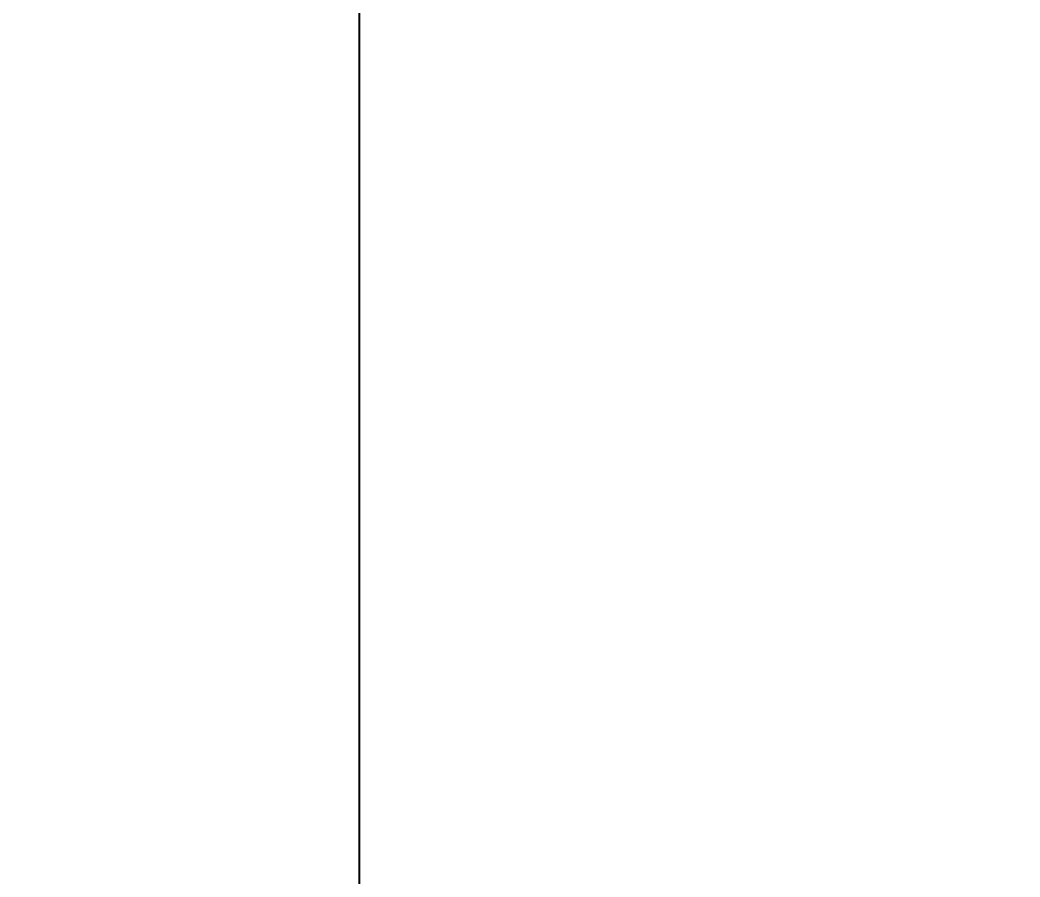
# Model space of a CAD drawing. Header units: inches. Extents: x 130993 to 274375, y -5108 to 103559.
# Drawn here: x 141584.7 to 141699.7, y 50617.9 to 50716.5 of the extents above; entities that cross this region are included whole.
import ezdxf

# ---------------------------------------------------------------- set-up
doc = ezdxf.new("R2010")
doc.units = ezdxf.units.IN
doc.header["$MEASUREMENT"] = 0
doc.header["$PDMODE"] = 2
doc.header["$PDSIZE"] = -3
for name, color, linetype, lineweight in [('DIM', 5, 'Continuous', 9), ('DIMENSION', 142, 'Continuous', 20), ('HATCH', 9, 'Continuous', 9)]:
    doc.layers.add(name, color=color, linetype=linetype, lineweight=lineweight)
doc.layers.add('ELEVATION', color=7, linetype='Continuous')
doc.styles.add('ramon', font='arial.ttf', dxfattribs={"height": 7})
doc.styles.add('TAHOMA', font='tahoma.ttf', dxfattribs={"height": 9})
doc.dimstyles.new('1-4', dxfattribs={"dimscale": 0, "dimtxt": 8, "dimasz": 4, "dimexe": 3, "dimexo": 3, "dimgap": 2, "dimtad": 1, "dimdec": 0, "dimlfac": 0.5, "dimzin": 3, "dimdsep": 46, "dimlunit": 4, "dimtxsty": 'TAHOMA', "dimblk1": 'ARCHTICK', "dimblk2": 'ARCHTICK', "dimsah": 1, "dimcen": 0, "dimdle": 2, "dimclrd": 6, "dimclre": 6, "dimclrt": 7, "dimadec": 0, "dimazin": 0, "dimtfac": 0.333333, "dimtdec": 0, "dimtmove": 1, "dimatfit": 2, "dimfxl": 1, "dimtolj": 1, "dimtzin": 0, "dimlwd": -1, "dimlwe": -1, "dimarcsym": 0})
doc.dimstyles.new('s2', dxfattribs={"dimtxt": 6, "dimasz": 2, "dimexe": 6, "dimexo": 18, "dimgap": 1.9375, "dimtad": 1, "dimdec": 0, "dimlfac": 0.25, "dimzin": 3, "dimdsep": 46, "dimlunit": 4, "dimtxsty": 'ramon', "dimblk": 'dot 2', "dimcen": 0.09375, "dimse1": 1, "dimse2": 1, "dimclrd": 1, "dimclre": 1, "dimclrt": 256, "dimadec": 0, "dimazin": 0, "dimtfac": 0.75, "dimtdec": 0, "dimtix": 1, "dimtmove": 1, "dimatfit": 3, "dimldrblk": 'DOT', "dimfxl": 1, "dimtolj": 1, "dimtzin": 0, "dimlwd": 9, "dimlwe": 9, "dimarcsym": 0})

# ---------------------------------------------------------------- blocks, each defined once
blk = doc.blocks.new('_ArchTick')
at = {"color": 0, "linetype": 'ByBlock', "const_width": 0.15}
blk.add_lwpolyline([(-0.5, -0.5), (0.5, 0.5)], dxfattribs=at)
blk = doc.blocks.new('dot1')
at = {"layer": 'HATCH'}
h = blk.add_hatch(color=256, dxfattribs=at)
edge = h.paths.add_edge_path()
edge.add_arc((0, 0), 1, 0, 360)
for p, q in [((0, 3), (0, -3)), ((3, 0), (-3, 0))]:
    blk.add_line(p, q, dxfattribs=at)
blk.add_circle((0, 0), 1, dxfattribs=at)
blk = doc.blocks.new('dot 2')
at = {"layer": 'HATCH', "xscale": 0.5, "yscale": 0.5, "zscale": 0.5}
blk.add_blockref('dot1', (0, 0), dxfattribs=at)
blk = doc.blocks.new('*D2881')
at = {"layer": 'Defpoints', "color": 0, "ltscale": 50}
for p in [(136306.35, 50828.37), (136294.78, 50750.37), (136306.35, 50750.37)]:
    blk.add_point(p, dxfattribs=at)
at = {"layer": 'Defpoints', "color": 0}
for p in [(146842.44, 49743.66), (146860.44, 49743.66), (146860.44, 49727.55)]:
    blk.add_point(p, dxfattribs=at)
at = {"layer": 'DIM', "color": 6}
for p, q in [((146842.44, 49740.66), (146842.44, 49724.55)), ((146860.44, 49740.66), (146860.44, 49724.55)), ((146840.44, 49727.55), (146862.44, 49727.55))]:
    blk.add_line(p, q, dxfattribs=at)
at = {"layer": 'DIMENSION', "color": 1, "lineweight": 9, "ltscale": 50}
blk.add_line((136294.78, 50826.37), (136294.78, 50752.37), dxfattribs=at)
at = {"layer": 'DIM', "color": 6, "xscale": 4, "yscale": 4, "zscale": 4, "rotation": 180}
blk.add_blockref('_ArchTick', (146842.44, 49727.55), dxfattribs=at)
at = {"layer": 'DIM', "color": 6, "xscale": 4, "yscale": 4, "zscale": 4}
blk.add_blockref('_ArchTick', (146860.44, 49727.55), dxfattribs=at)
at = {"layer": 'DIMENSION', "color": 1, "lineweight": 9, "ltscale": 50, "xscale": 2, "yscale": 2, "zscale": 2}
for p, rotation in [((136294.78, 50828.37), 90), ((136294.78, 50750.37), 270)]:
    blk.add_blockref('dot 2', p, dxfattribs=dict(at, rotation=rotation))
at = {"layer": 'DIM', "color": 7, "insert": (146852.44, 49734.22), "char_height": 9, "attachment_point": 5, "style": 'TAHOMA'}
blk.add_mtext('\\A1;9"', dxfattribs=at)
at = {"layer": 'DIMENSION', "ltscale": 50, "insert": (136289.27, 50789.37), "char_height": 7, "attachment_point": 5, "rotation": 90, "style": 'ramon'}
blk.add_mtext('\\A1;1\'-8"', dxfattribs=at)
blk = doc.blocks.new('*D2882')
at = {"layer": 'Defpoints', "color": 0, "ltscale": 50}
for p in [(136306.35, 50842.25), (136306.35, 50823.77), (136378.35, 50823.77)]:
    blk.add_point(p, dxfattribs=at)
at = {"layer": 'Defpoints', "color": 0}
for p in [(146892.3, 49957.66), (146905.44, 49957.66), (146905.44, 49923.66)]:
    blk.add_point(p, dxfattribs=at)
at = {"layer": 'DIM', "color": 6}
for p, q in [((146892.3, 49921.66), (146892.3, 49959.66)), ((146902.44, 49957.66), (146889.3, 49957.66)), ((146902.44, 49923.66), (146889.3, 49923.66))]:
    blk.add_line(p, q, dxfattribs=at)
at = {"layer": 'DIMENSION', "color": 1, "lineweight": 9, "ltscale": 50}
blk.add_line((136376.35, 50842.25), (136308.35, 50842.25), dxfattribs=at)
at = {"layer": 'DIM', "color": 6, "xscale": 4, "yscale": 4, "zscale": 4}
for p, rotation in [((146892.3, 49957.66), 90), ((146892.3, 49923.66), 270)]:
    blk.add_blockref('_ArchTick', p, dxfattribs=dict(at, rotation=rotation))
at = {"layer": 'DIMENSION', "color": 1, "lineweight": 9, "ltscale": 50, "xscale": 2, "yscale": 2, "zscale": 2, "rotation": 180}
blk.add_blockref('dot 2', (136306.35, 50842.25), dxfattribs=at)
at = {"layer": 'DIMENSION', "color": 1, "lineweight": 9, "ltscale": 50, "xscale": 2, "yscale": 2, "zscale": 2}
blk.add_blockref('dot 2', (136378.35, 50842.25), dxfattribs=at)
at = {"layer": 'DIM', "color": 7, "insert": (146885.69, 49940.66), "char_height": 9, "attachment_point": 5, "rotation": 90, "style": 'TAHOMA'}
blk.add_mtext('\\A1;1\'-5"', dxfattribs=at)
at = {"layer": 'DIMENSION', "ltscale": 50, "insert": (136342.35, 50847.77), "char_height": 7, "attachment_point": 5, "style": 'ramon'}
blk.add_mtext('\\A1;1\'-6"', dxfattribs=at)
blk = doc.blocks.new('_Dot')
at = {"color": 0, "linetype": 'ByBlock', "lineweight": -2}
blk.add_line((-0.5, 0), (-1, 0), dxfattribs=at)
at = {"color": 0, "linetype": 'ByBlock', "const_width": 0.5}
blk.add_lwpolyline([(-0.25, 0, 1), (0.25, 0, 1)], format="xyb", close=True, dxfattribs=at)

msp = doc.modelspace()

# ---------------------------------------------------------------- linework, layer by layer
at = {"layer": 'ELEVATION'}
msp.add_lwpolyline([(138445.02, 49238.65), (141623.73, 49238.65), (141623.73, 51483.56), (138445.02, 51483.56)], close=True, dxfattribs=at)

# ---------------------------------------------------------------- dimensions: what is measured, and where the dimension line sits
at = {"layer": 'DIM'}
dim = msp.add_linear_dim(base=(146892.3, 49957.66), p1=(146905.44, 49923.66), p2=(146905.44, 49957.66), angle=90, dimstyle='1-4', override={"dimscale": 1}, dxfattribs=at)
dim.commit()
dim.dimension.update_dxf_attribs({"geometry": '*D2882', "text_midpoint": (146885.69, 49940.66)})
dim = msp.add_linear_dim(base=(146860.44, 49727.55), p1=(146842.44, 49743.66), p2=(146860.44, 49743.66), dimstyle='1-4', override={"dimscale": 1}, dxfattribs=at)
dim.commit()
dim.dimension.update_dxf_attribs({"geometry": '*D2881', "text_midpoint": (146852.44, 49727.55), "dimtype": 160})
at = {"layer": 'DIMENSION', "ltscale": 50}
dim = msp.add_linear_dim(base=(136306.35, 50842.25), p1=(136378.35, 50823.77), p2=(136306.35, 50823.77), dimstyle='s2', dxfattribs=at)
dim.commit()
dim.dimension.update_dxf_attribs({"geometry": '*D2882', "text_midpoint": (136342.35, 50847.77)})
dim = msp.add_linear_dim(base=(136294.77964836, 50750.36620242), p1=(136306.35019524, 50828.36620242), p2=(136306.35019524, 50750.36620242), angle=90, dimstyle='s2', dxfattribs=at)
dim.commit()
dim.dimension.update_dxf_attribs({"geometry": '*D2881', "text_midpoint": (136289.26813745, 50789.36620242)})

doc.saveas('drawing.dxf')
